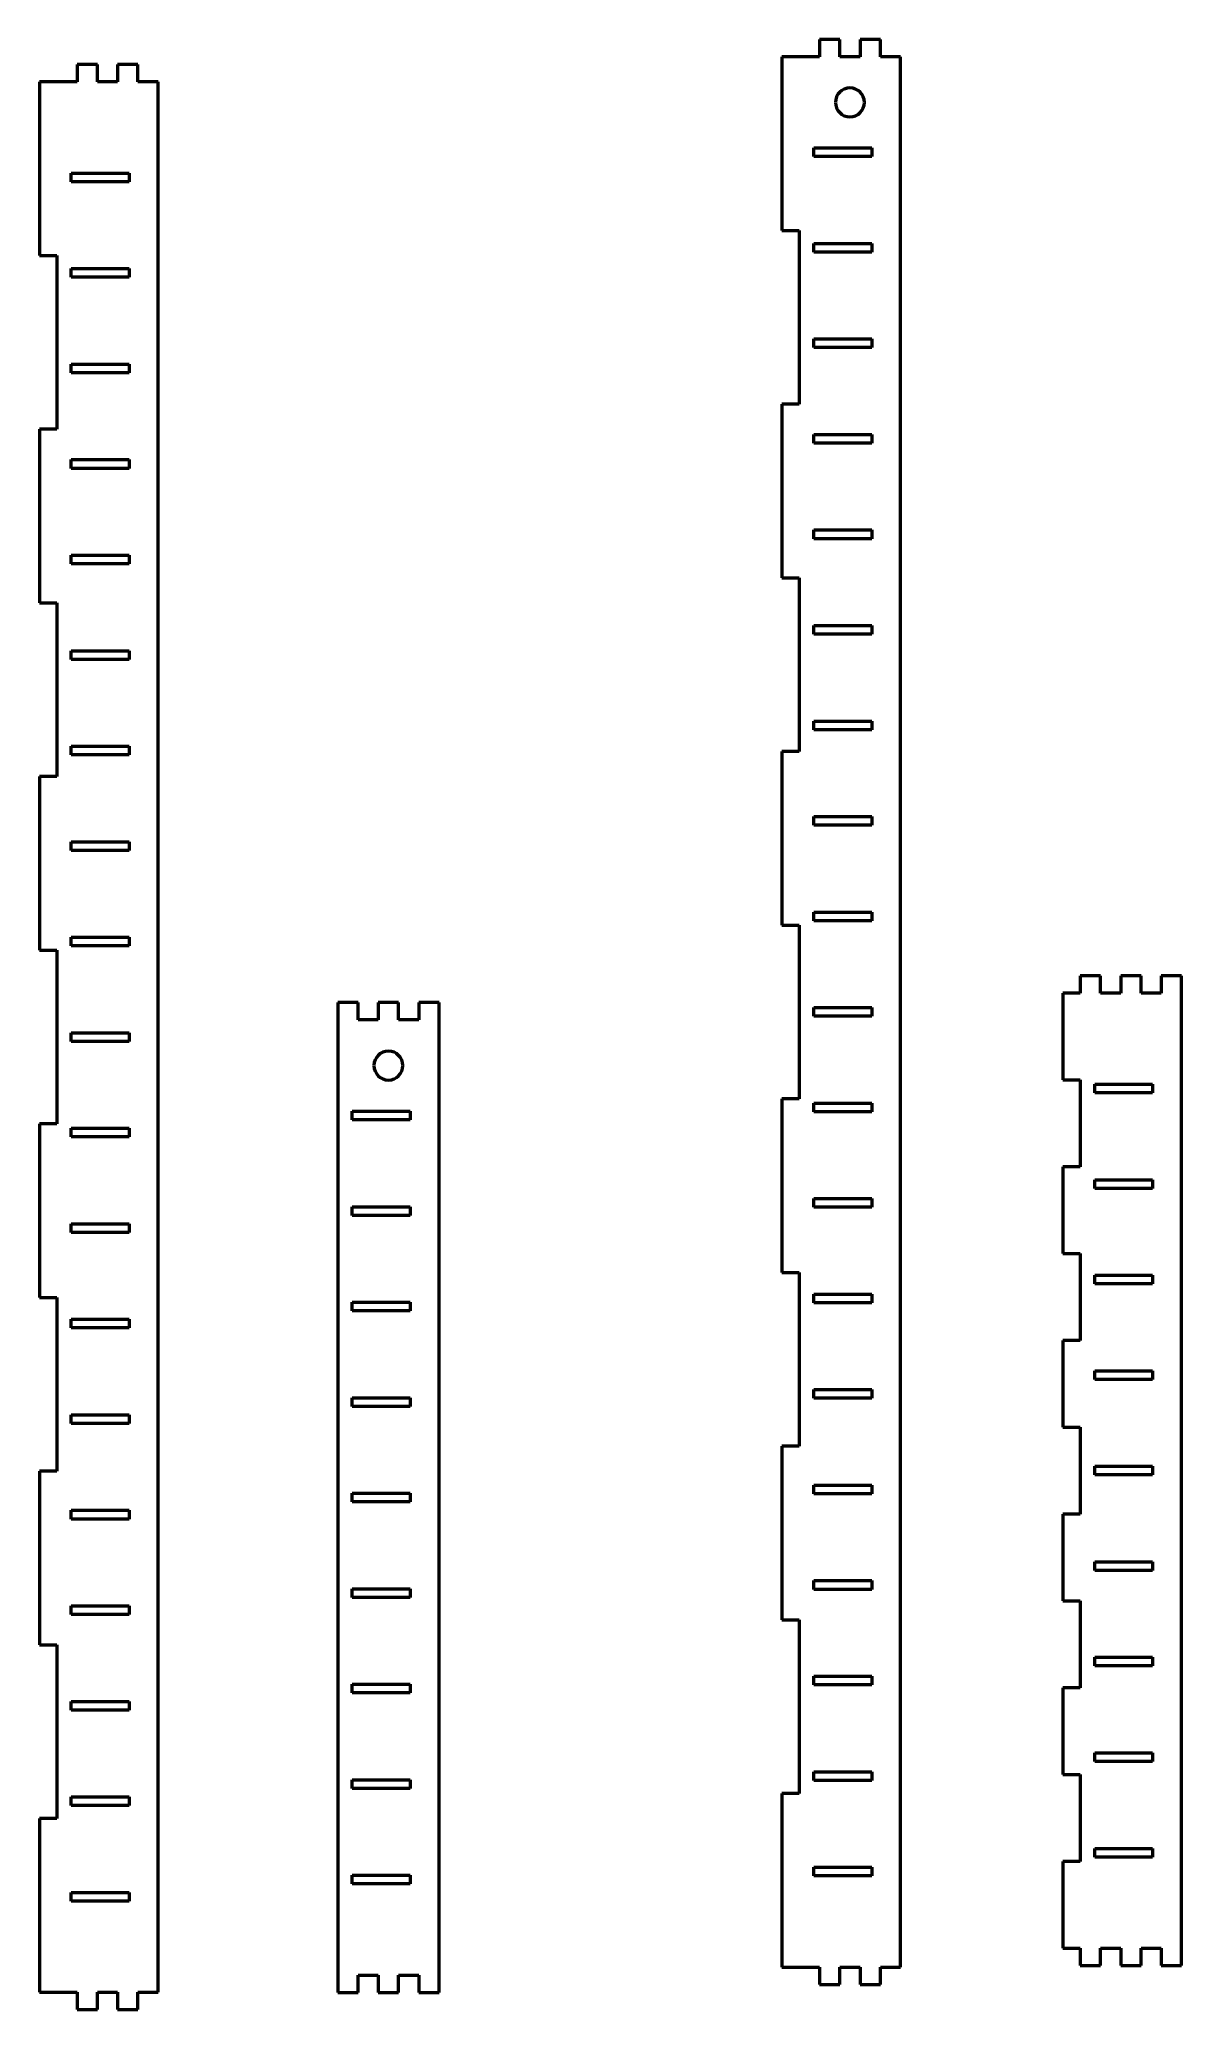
# Model space of a CAD drawing. Header units: millimetres. Extents: x -61 to 333, y -145 to 536.
import ezdxf

# ---------------------------------------------------------------- set-up
doc = ezdxf.new("R2010")
doc.units = ezdxf.units.MM
doc.header["$LTSCALE"] = 0.75
doc.layers.add('Visible', color=7, linetype='Continuous', lineweight=50)

msp = doc.modelspace()

# ---------------------------------------------------------------- linework, layer by layer
at = {"layer": 'Visible'}
for p, q in [((208.426537, 535.524654), (208.426537, 529.524654)), ((215.426537, 535.524654), (208.426537, 535.524654)), ((215.426537, 529.524654), (215.426537, 535.524654)), ((222.426537, 535.524654), (222.426537, 529.524654)), ((229.426537, 535.524654), (222.426537, 535.524654)), ((229.426537, 529.524654), (229.426537, 535.524654)), ((-47.924469, 526.825487), (-47.924469, 520.825487)), ((-40.924469, 526.825487), (-47.924469, 526.825487)), ((-40.924469, 520.825487), (-40.924469, 526.825487)), ((-33.924469, 526.825487), (-33.924469, 520.825487)), ((-26.924469, 526.825487), (-33.924469, 526.825487)), ((-26.924469, 520.825487), (-26.924469, 526.825487)), ((195.426537, 529.524654), (195.426537, 469.524654)), ((208.426537, 529.524654), (195.426537, 529.524654)), ((222.426537, 529.524654), (215.426537, 529.524654)), ((236.426537, 529.524654), (229.426537, 529.524654)), ((236.426537, -130.475346), (236.426537, 529.524654)), ((-60.924469, 520.825487), (-60.924469, 460.825487)), ((-47.924469, 520.825487), (-60.924469, 520.825487)), ((-33.924469, 520.825487), (-40.924469, 520.825487)), ((-19.924469, 520.825487), (-26.924469, 520.825487)), ((-19.924469, -139.174513), (-19.924469, 520.825487)), ((206.426537, 498.024654), (226.426537, 498.024654)), ((206.426537, 495.024654), (206.426537, 498.024654)), ((226.426537, 498.024654), (226.426537, 495.024654)), ((226.426537, 495.024654), (206.426537, 495.024654)), ((-49.924469, 489.325487), (-29.924469, 489.325487)), ((-49.924469, 486.325487), (-49.924469, 489.325487)), ((-29.924469, 486.325487), (-49.924469, 486.325487)), ((-29.924469, 489.325487), (-29.924469, 486.325487)), ((195.426537, 469.524654), (201.426537, 469.524654)), ((201.426537, 469.524654), (201.426537, 409.524654)), ((206.426537, 465.024654), (226.426537, 465.024654)), ((206.426537, 462.024654), (206.426537, 465.024654)), ((226.426537, 465.024654), (226.426537, 462.024654)), ((-60.924469, 460.825487), (-54.924469, 460.825487)), ((-54.924469, 460.825487), (-54.924469, 400.825487)), ((-49.924469, 456.325487), (-29.924469, 456.325487)), ((-49.924469, 453.325487), (-49.924469, 456.325487)), ((-29.924469, 456.325487), (-29.924469, 453.325487)), ((226.426537, 462.024654), (206.426537, 462.024654)), ((-29.924469, 453.325487), (-49.924469, 453.325487)), ((206.426537, 432.024654), (226.426537, 432.024654)), ((206.426537, 429.024654), (206.426537, 432.024654)), ((226.426537, 429.024654), (206.426537, 429.024654)), ((226.426537, 432.024654), (226.426537, 429.024654)), ((-49.924469, 423.325487), (-29.924469, 423.325487)), ((-49.924469, 420.325487), (-49.924469, 423.325487)), ((-29.924469, 423.325487), (-29.924469, 420.325487)), ((-29.924469, 420.325487), (-49.924469, 420.325487)), ((195.426537, 409.524654), (195.426537, 349.524654)), ((201.426537, 409.524654), (195.426537, 409.524654)), ((-60.924469, 400.825487), (-60.924469, 340.825487)), ((-54.924469, 400.825487), (-60.924469, 400.825487)), ((206.426537, 399.024654), (226.426537, 399.024654)), ((206.426537, 396.024654), (206.426537, 399.024654)), ((226.426537, 396.024654), (206.426537, 396.024654)), ((226.426537, 399.024654), (226.426537, 396.024654)), ((-49.924469, 390.325487), (-29.924469, 390.325487)), ((-49.924469, 387.325487), (-49.924469, 390.325487)), ((-29.924469, 390.325487), (-29.924469, 387.325487)), ((-29.924469, 387.325487), (-49.924469, 387.325487)), ((206.426537, 363.024654), (206.426537, 366.024654)), ((206.426537, 366.024654), (226.426537, 366.024654)), ((226.426537, 363.024654), (206.426537, 363.024654)), ((226.426537, 366.024654), (226.426537, 363.024654)), ((-49.924469, 357.325487), (-29.924469, 357.325487)), ((-49.924469, 354.325487), (-49.924469, 357.325487)), ((-29.924469, 354.325487), (-49.924469, 354.325487)), ((-29.924469, 357.325487), (-29.924469, 354.325487)), ((195.426537, 349.524654), (201.426537, 349.524654)), ((201.426537, 349.524654), (201.426537, 289.524654)), ((-60.924469, 340.825487), (-54.924469, 340.825487)), ((-54.924469, 340.825487), (-54.924469, 280.825487)), ((206.426537, 333.024654), (226.426537, 333.024654)), ((206.426537, 330.024654), (206.426537, 333.024654)), ((226.426537, 330.024654), (206.426537, 330.024654)), ((226.426537, 333.024654), (226.426537, 330.024654)), ((-49.924469, 324.325487), (-29.924469, 324.325487)), ((-49.924469, 321.325487), (-49.924469, 324.325487)), ((-29.924469, 321.325487), (-49.924469, 321.325487)), ((-29.924469, 324.325487), (-29.924469, 321.325487)), ((206.426537, 297.024654), (206.426537, 300.024654)), ((206.426537, 300.024654), (226.426537, 300.024654)), ((226.426537, 300.024654), (226.426537, 297.024654)), ((226.426537, 297.024654), (206.426537, 297.024654)), ((-49.924469, 291.325487), (-29.924469, 291.325487)), ((-49.924469, 288.325487), (-49.924469, 291.325487)), ((-29.924469, 288.325487), (-49.924469, 288.325487)), ((-29.924469, 291.325487), (-29.924469, 288.325487)), ((195.426537, 289.524654), (195.426537, 229.524654)), ((201.426537, 289.524654), (195.426537, 289.524654)), ((-60.924469, 280.825487), (-60.924469, 220.825487)), ((-54.924469, 280.825487), (-60.924469, 280.825487)), ((206.426537, 267.024654), (226.426537, 267.024654)), ((206.426537, 264.024654), (206.426537, 267.024654)), ((226.426537, 267.024654), (226.426537, 264.024654)), ((226.426537, 264.024654), (206.426537, 264.024654)), ((-49.924469, 258.325487), (-29.924469, 258.325487)), ((-49.924469, 255.325487), (-49.924469, 258.325487)), ((-29.924469, 255.325487), (-49.924469, 255.325487)), ((-29.924469, 258.325487), (-29.924469, 255.325487)), ((206.426537, 231.024654), (206.426537, 234.024654)), ((206.426537, 234.024654), (226.426537, 234.024654)), ((226.426537, 234.024654), (226.426537, 231.024654)), ((-49.924469, 222.325487), (-49.924469, 225.325487)), ((-49.924469, 225.325487), (-29.924469, 225.325487)), ((-29.924469, 225.325487), (-29.924469, 222.325487)), ((195.426537, 229.524654), (201.426537, 229.524654)), ((201.426537, 229.524654), (201.426537, 169.524654)), ((226.426537, 231.024654), (206.426537, 231.024654)), ((-60.924469, 220.825487), (-54.924469, 220.825487)), ((-54.924469, 220.825487), (-54.924469, 160.825487)), ((-29.924469, 222.325487), (-49.924469, 222.325487)), ((298.421103, 212.038281), (298.421103, 206.038281)), ((305.421103, 212.038281), (298.421103, 212.038281)), ((305.421103, 206.038281), (305.421103, 212.038281)), ((312.421103, 212.038281), (312.421103, 206.038281)), ((319.421103, 212.038281), (312.421103, 212.038281)), ((319.421103, 206.038281), (319.421103, 212.038281)), ((326.421103, 212.038281), (326.421103, 206.038281)), ((333.421103, 212.038281), (326.421103, 212.038281)), ((333.421103, -129.961719), (333.421103, 212.038281)), ((292.421103, 206.038281), (292.421103, 176.038281)), ((298.421103, 206.038281), (292.421103, 206.038281)), ((312.421103, 206.038281), (305.421103, 206.038281)), ((326.421103, 206.038281), (319.421103, 206.038281)), ((49.070097, 202.736004), (42.070097, 202.736004)), ((42.070097, 202.736004), (42.070097, -139.263996)), ((49.070097, 196.736004), (49.070097, 202.736004)), ((56.070097, 202.736004), (56.070097, 196.736004)), ((63.070097, 202.736004), (56.070097, 202.736004)), ((63.070097, 196.736004), (63.070097, 202.736004)), ((70.070097, 202.736004), (70.070097, 196.736004)), ((77.070097, 202.736004), (70.070097, 202.736004)), ((77.070097, -139.263996), (77.070097, 202.736004)), ((206.426537, 198.024654), (206.426537, 201.024654)), ((206.426537, 201.024654), (226.426537, 201.024654)), ((226.426537, 198.024654), (206.426537, 198.024654)), ((226.426537, 201.024654), (226.426537, 198.024654)), ((-49.924469, 192.325487), (-29.924469, 192.325487)), ((-49.924469, 189.325487), (-49.924469, 192.325487)), ((-29.924469, 192.325487), (-29.924469, 189.325487)), ((56.070097, 196.736004), (49.070097, 196.736004)), ((70.070097, 196.736004), (63.070097, 196.736004)), ((-29.924469, 189.325487), (-49.924469, 189.325487)), ((292.421103, 176.038281), (298.421103, 176.038281)), ((298.421103, 176.038281), (298.421103, 146.038281)), ((303.421103, 174.538281), (323.421103, 174.538281)), ((303.421103, 171.538281), (303.421103, 174.538281)), ((323.421103, 171.538281), (303.421103, 171.538281)), ((323.421103, 174.538281), (323.421103, 171.538281)), ((47.070097, 165.236004), (67.070097, 165.236004)), ((47.070097, 162.236004), (47.070097, 165.236004)), ((67.070097, 165.236004), (67.070097, 162.236004)), ((195.426537, 169.524654), (195.426537, 109.524654)), ((201.426537, 169.524654), (195.426537, 169.524654)), ((206.426537, 168.024654), (226.426537, 168.024654)), ((206.426537, 165.024654), (206.426537, 168.024654)), ((226.426537, 165.024654), (206.426537, 165.024654)), ((226.426537, 168.024654), (226.426537, 165.024654)), ((-60.924469, 160.825487), (-60.924469, 100.825487)), ((-54.924469, 160.825487), (-60.924469, 160.825487)), ((-49.924469, 159.325487), (-29.924469, 159.325487)), ((-49.924469, 156.325487), (-49.924469, 159.325487)), ((-29.924469, 159.325487), (-29.924469, 156.325487)), ((67.070097, 162.236004), (47.070097, 162.236004)), ((-29.924469, 156.325487), (-49.924469, 156.325487)), ((292.421103, 146.038281), (292.421103, 116.038281)), ((298.421103, 146.038281), (292.421103, 146.038281)), ((303.421103, 141.538281), (323.421103, 141.538281)), ((303.421103, 138.538281), (303.421103, 141.538281)), ((323.421103, 138.538281), (303.421103, 138.538281)), ((323.421103, 141.538281), (323.421103, 138.538281)), ((47.070097, 132.236004), (67.070097, 132.236004)), ((47.070097, 129.236004), (47.070097, 132.236004)), ((67.070097, 132.236004), (67.070097, 129.236004)), ((206.426537, 132.024654), (206.426537, 135.024654)), ((206.426537, 135.024654), (226.426537, 135.024654)), ((226.426537, 132.024654), (206.426537, 132.024654)), ((226.426537, 135.024654), (226.426537, 132.024654)), ((-49.924469, 126.325487), (-29.924469, 126.325487)), ((-49.924469, 123.325487), (-49.924469, 126.325487)), ((-29.924469, 123.325487), (-49.924469, 123.325487)), ((-29.924469, 126.325487), (-29.924469, 123.325487)), ((67.070097, 129.236004), (47.070097, 129.236004)), ((292.421103, 116.038281), (298.421103, 116.038281)), ((298.421103, 116.038281), (298.421103, 86.038281)), ((195.426537, 109.524654), (201.426537, 109.524654)), ((201.426537, 109.524654), (201.426537, 49.524654)), ((303.421103, 105.538281), (303.421103, 108.538281)), ((303.421103, 108.538281), (323.421103, 108.538281)), ((323.421103, 105.538281), (303.421103, 105.538281)), ((323.421103, 108.538281), (323.421103, 105.538281)), ((-60.924469, 100.825487), (-54.924469, 100.825487)), ((-54.924469, 100.825487), (-54.924469, 40.825487)), ((47.070097, 99.236004), (67.070097, 99.236004)), ((47.070097, 96.236004), (47.070097, 99.236004)), ((67.070097, 96.236004), (47.070097, 96.236004)), ((67.070097, 99.236004), (67.070097, 96.236004)), ((206.426537, 102.024654), (226.426537, 102.024654)), ((206.426537, 99.024654), (206.426537, 102.024654)), ((226.426537, 99.024654), (206.426537, 99.024654)), ((226.426537, 102.024654), (226.426537, 99.024654)), ((-49.924469, 93.325487), (-29.924469, 93.325487)), ((-49.924469, 90.325487), (-49.924469, 93.325487)), ((-29.924469, 90.325487), (-49.924469, 90.325487)), ((-29.924469, 93.325487), (-29.924469, 90.325487)), ((292.421103, 86.038281), (292.421103, 56.038281)), ((298.421103, 86.038281), (292.421103, 86.038281)), ((303.421103, 75.538281), (323.421103, 75.538281)), ((303.421103, 72.538281), (303.421103, 75.538281)), ((323.421103, 75.538281), (323.421103, 72.538281)), ((206.426537, 66.024654), (206.426537, 69.024654)), ((206.426537, 69.024654), (226.426537, 69.024654)), ((226.426537, 69.024654), (226.426537, 66.024654)), ((323.421103, 72.538281), (303.421103, 72.538281)), ((47.070097, 63.236004), (47.070097, 66.236004)), ((47.070097, 66.236004), (67.070097, 66.236004)), ((67.070097, 63.236004), (47.070097, 63.236004)), ((67.070097, 66.236004), (67.070097, 63.236004)), ((226.426537, 66.024654), (206.426537, 66.024654)), ((-49.924469, 60.325487), (-29.924469, 60.325487)), ((-49.924469, 57.325487), (-49.924469, 60.325487)), ((-29.924469, 57.325487), (-49.924469, 57.325487)), ((-29.924469, 60.325487), (-29.924469, 57.325487)), ((292.421103, 56.038281), (298.421103, 56.038281)), ((298.421103, 56.038281), (298.421103, 26.038281)), ((195.426537, 49.524654), (195.426537, -10.475346)), ((201.426537, 49.524654), (195.426537, 49.524654)), ((303.421103, 42.538281), (323.421103, 42.538281)), ((303.421103, 39.538281), (303.421103, 42.538281)), ((323.421103, 42.538281), (323.421103, 39.538281)), ((-60.924469, 40.825487), (-60.924469, -19.174513)), ((-54.924469, 40.825487), (-60.924469, 40.825487)), ((206.426537, 33.024654), (206.426537, 36.024654)), ((206.426537, 36.024654), (226.426537, 36.024654)), ((226.426537, 36.024654), (226.426537, 33.024654)), ((323.421103, 39.538281), (303.421103, 39.538281)), ((-49.924469, 27.325487), (-29.924469, 27.325487)), ((-49.924469, 24.325487), (-49.924469, 27.325487)), ((-29.924469, 27.325487), (-29.924469, 24.325487)), ((47.070097, 30.236004), (47.070097, 33.236004)), ((47.070097, 33.236004), (67.070097, 33.236004)), ((67.070097, 30.236004), (47.070097, 30.236004)), ((67.070097, 33.236004), (67.070097, 30.236004)), ((226.426537, 33.024654), (206.426537, 33.024654)), ((-29.924469, 24.325487), (-49.924469, 24.325487)), ((292.421103, 26.038281), (292.421103, -3.961719)), ((298.421103, 26.038281), (292.421103, 26.038281)), ((303.421103, 9.538281), (323.421103, 9.538281)), ((303.421103, 6.538281), (303.421103, 9.538281)), ((323.421103, 9.538281), (323.421103, 6.538281)), ((47.070097, -2.763996), (47.070097, 0.236004)), ((47.070097, 0.236004), (67.070097, 0.236004)), ((67.070097, 0.236004), (67.070097, -2.763996)), ((206.426537, 0.024654), (206.426537, 3.024654)), ((206.426537, 3.024654), (226.426537, 3.024654)), ((226.426537, 0.024654), (206.426537, 0.024654)), ((226.426537, 3.024654), (226.426537, 0.024654)), ((323.421103, 6.538281), (303.421103, 6.538281)), ((-49.924469, -5.674513), (-29.924469, -5.674513)), ((-49.924469, -8.674513), (-49.924469, -5.674513)), ((-29.924469, -5.674513), (-29.924469, -8.674513)), ((67.070097, -2.763996), (47.070097, -2.763996)), ((292.421103, -3.961719), (298.421103, -3.961719)), ((298.421103, -3.961719), (298.421103, -33.961719)), ((-29.924469, -8.674513), (-49.924469, -8.674513)), ((195.426537, -10.475346), (201.426537, -10.475346)), ((201.426537, -10.475346), (201.426537, -70.475346)), ((-60.924469, -19.174513), (-54.924469, -19.174513)), ((-54.924469, -19.174513), (-54.924469, -79.174513)), ((303.421103, -23.461719), (323.421103, -23.461719)), ((303.421103, -26.461719), (303.421103, -23.461719)), ((323.421103, -26.461719), (303.421103, -26.461719)), ((323.421103, -23.461719), (323.421103, -26.461719)), ((47.070097, -35.763996), (47.070097, -32.763996)), ((47.070097, -32.763996), (67.070097, -32.763996)), ((67.070097, -32.763996), (67.070097, -35.763996)), ((206.426537, -29.975346), (226.426537, -29.975346)), ((206.426537, -32.975346), (206.426537, -29.975346)), ((226.426537, -32.975346), (206.426537, -32.975346)), ((226.426537, -29.975346), (226.426537, -32.975346)), ((292.421103, -33.961719), (292.421103, -63.961719)), ((298.421103, -33.961719), (292.421103, -33.961719)), ((-49.924469, -38.674513), (-29.924469, -38.674513)), ((-49.924469, -41.674513), (-49.924469, -38.674513)), ((-29.924469, -38.674513), (-29.924469, -41.674513)), ((67.070097, -35.763996), (47.070097, -35.763996)), ((-29.924469, -41.674513), (-49.924469, -41.674513)), ((303.421103, -56.461719), (323.421103, -56.461719)), ((303.421103, -59.461719), (303.421103, -56.461719)), ((323.421103, -59.461719), (303.421103, -59.461719)), ((323.421103, -56.461719), (323.421103, -59.461719)), ((47.070097, -68.763996), (47.070097, -65.763996)), ((47.070097, -65.763996), (67.070097, -65.763996)), ((67.070097, -65.763996), (67.070097, -68.763996)), ((206.426537, -62.975346), (226.426537, -62.975346)), ((206.426537, -65.975346), (206.426537, -62.975346)), ((226.426537, -65.975346), (206.426537, -65.975346)), ((226.426537, -62.975346), (226.426537, -65.975346)), ((292.421103, -63.961719), (298.421103, -63.961719)), ((298.421103, -63.961719), (298.421103, -93.961719)), ((-49.924469, -71.674513), (-29.924469, -71.674513)), ((-49.924469, -74.674513), (-49.924469, -71.674513)), ((-29.924469, -74.674513), (-49.924469, -74.674513)), ((-29.924469, -71.674513), (-29.924469, -74.674513)), ((67.070097, -68.763996), (47.070097, -68.763996)), ((195.426537, -70.475346), (195.426537, -130.475346)), ((201.426537, -70.475346), (195.426537, -70.475346)), ((-60.924469, -79.174513), (-60.924469, -139.174513)), ((-54.924469, -79.174513), (-60.924469, -79.174513)), ((292.421103, -93.961719), (292.421103, -123.961719)), ((298.421103, -93.961719), (292.421103, -93.961719)), ((303.421103, -92.461719), (303.421103, -89.461719)), ((303.421103, -89.461719), (323.421103, -89.461719)), ((323.421103, -92.461719), (303.421103, -92.461719)), ((323.421103, -89.461719), (323.421103, -92.461719)), ((47.070097, -101.763996), (47.070097, -98.763996)), ((47.070097, -98.763996), (67.070097, -98.763996)), ((67.070097, -101.763996), (47.070097, -101.763996)), ((67.070097, -98.763996), (67.070097, -101.763996)), ((206.426537, -95.975346), (226.426537, -95.975346)), ((206.426537, -98.975346), (206.426537, -95.975346)), ((226.426537, -98.975346), (206.426537, -98.975346)), ((226.426537, -95.975346), (226.426537, -98.975346)), ((-49.924469, -104.674513), (-29.924469, -104.674513)), ((-49.924469, -107.674513), (-49.924469, -104.674513)), ((-29.924469, -107.674513), (-49.924469, -107.674513)), ((-29.924469, -104.674513), (-29.924469, -107.674513)), ((292.421103, -123.961719), (298.421103, -123.961719)), ((298.421103, -123.961719), (298.421103, -129.961719)), ((305.421103, -123.961719), (312.421103, -123.961719)), ((305.421103, -129.961719), (305.421103, -123.961719)), ((312.421103, -123.961719), (312.421103, -129.961719)), ((319.421103, -123.961719), (326.421103, -123.961719)), ((319.421103, -129.961719), (319.421103, -123.961719)), ((326.421103, -123.961719), (326.421103, -129.961719)), ((49.070097, -133.263996), (56.070097, -133.263996)), ((49.070097, -139.263996), (49.070097, -133.263996)), ((56.070097, -133.263996), (56.070097, -139.263996)), ((63.070097, -133.263996), (70.070097, -133.263996)), ((63.070097, -139.263996), (63.070097, -133.263996)), ((70.070097, -133.263996), (70.070097, -139.263996)), ((195.426537, -130.475346), (208.426537, -130.475346)), ((208.426537, -130.475346), (208.426537, -136.475346)), ((215.426537, -130.475346), (222.426537, -130.475346)), ((215.426537, -136.475346), (215.426537, -130.475346)), ((222.426537, -130.475346), (222.426537, -136.475346)), ((229.426537, -130.475346), (236.426537, -130.475346)), ((229.426537, -136.475346), (229.426537, -130.475346)), ((298.421103, -129.961719), (305.421103, -129.961719)), ((312.421103, -129.961719), (319.421103, -129.961719)), ((326.421103, -129.961719), (333.421103, -129.961719)), ((-60.924469, -139.174513), (-47.924469, -139.174513)), ((-47.924469, -139.174513), (-47.924469, -145.174513)), ((-40.924469, -139.174513), (-33.924469, -139.174513)), ((-40.924469, -145.174513), (-40.924469, -139.174513)), ((-33.924469, -139.174513), (-33.924469, -145.174513)), ((-26.924469, -139.174513), (-19.924469, -139.174513)), ((-26.924469, -145.174513), (-26.924469, -139.174513)), ((42.070097, -139.263996), (49.070097, -139.263996)), ((56.070097, -139.263996), (63.070097, -139.263996)), ((70.070097, -139.263996), (77.070097, -139.263996)), ((208.426537, -136.475346), (215.426537, -136.475346)), ((222.426537, -136.475346), (229.426537, -136.475346)), ((-47.924469, -145.174513), (-40.924469, -145.174513)), ((-33.924469, -145.174513), (-26.924469, -145.174513))]:
    msp.add_line(p, q, dxfattribs=at)
at = {"layer": 'Visible', "extrusion": (0, 0, -1)}
for centre in [(-218.926537, 513.774654), (-59.570097, 180.986004)]:
    msp.add_circle(centre, 5, dxfattribs=at)

doc.saveas('drawing.dxf')
